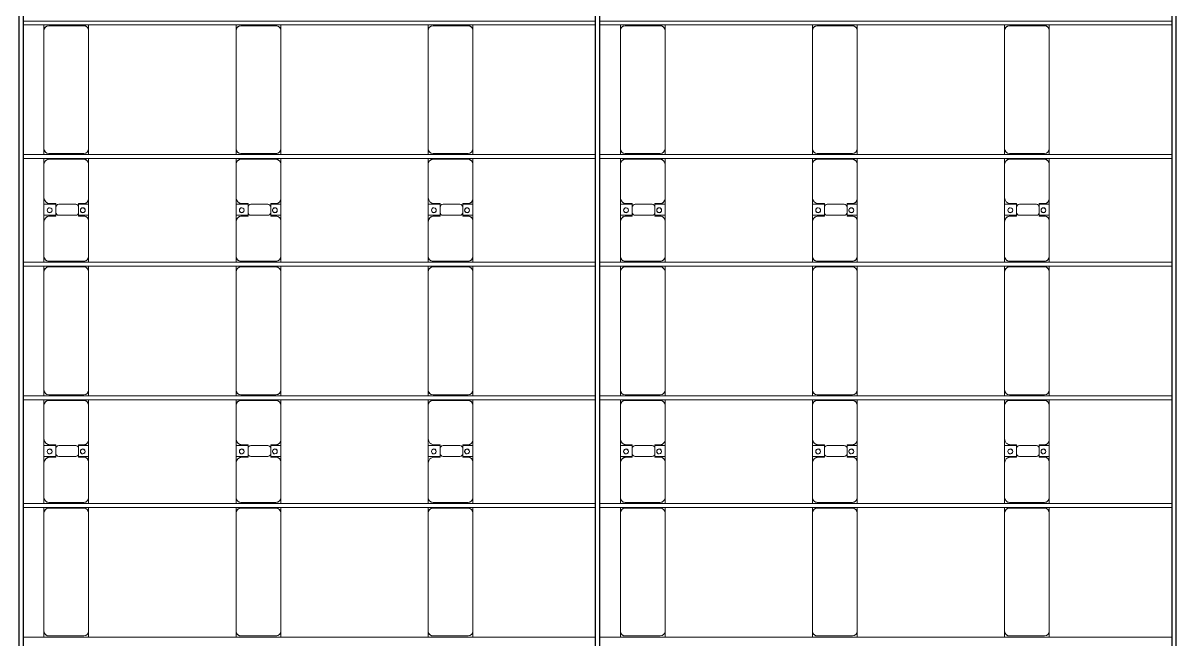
# Model space of a CAD drawing. Header units: millimetres. Extents: x -496478 to -186190, y -204059 to -87354.
# Drawn here: x -367193 to -355232, y -165073 to -158663 of the extents above; entities that cross this region are included whole.
import ezdxf

# ---------------------------------------------------------------- set-up
doc = ezdxf.new("R2010")
doc.units = ezdxf.units.MM
for name, color, linetype, lineweight in [('A-DETL-MBND', 5, 'Continuous', 9), ('A-GENM', 13, 'Continuous', 9), ('S-BEAM', 12, 'Continuous', 9)]:
    doc.layers.add(name, color=color, linetype=linetype, lineweight=lineweight)

# ---------------------------------------------------------------- blocks, each defined once
blk = doc.blocks.new('Dai phao do pin - DẢI PHAO ĐỠ PIN-V37-BỐ TRÍ KHUNG KẾT CẤU BÈ PIN 01')
at = {"layer": 'A-DETL-MBND', "color": 8}
for p, q in [((1828, 242), (1890, 242)), ((3120, 242), (1890, 242)), ((3120, 242), (3178, 242)), ((3218, 242), (3280, 242)), ((3640, 242), (3280, 242)), ((3640, 242), (3822, 242)), ((3708, 242), (3890, 242)), ((3708, 118), (3708, 242)), ((3822, 242), (3822, 118)), ((4240, 242), (3890, 242)), ((4240, 242), (4298, 242)), ((4338, 242), (4400, 242)), ((5630, 242), (4400, 242)), ((5630, 242), (5688, 242)), ((5728, 242), (5790, 242)), ((6150, 242), (5790, 242)), ((6150, 242), (6332, 242)), ((6218, 242), (6400, 242)), ((6218, 118), (6218, 242)), ((6332, 242), (6332, 118)), ((6750, 242), (6400, 242)), ((6750, 242), (6808, 242)), ((6848, 242), (6910, 242)), ((8140, 242), (6910, 242)), ((8140, 242), (8198, 242)), ((1840, 192), (1840, -173)), ((3170, -173), (3170, 192)), ((3230, 192), (3230, -173)), ((3700, 118), (3700, 182)), ((3830, 182), (3830, 118)), ((4290, -173), (4290, 192)), ((4350, 192), (4350, -173)), ((5680, -173), (5680, 192)), ((5740, 192), (5740, -173)), ((6210, 118), (6210, 182)), ((6340, 182), (6340, 118)), ((6800, -173), (6800, 192)), ((6860, 192), (6860, -173)), ((8190, -173), (8190, 192)), ((3792, 118), (3700, 118)), ((3708, 88), (3708, -88)), ((3830, 118), (3738, 118)), ((3822, -88), (3822, 88)), ((6302, 118), (6210, 118)), ((6218, 88), (6218, -88)), ((6340, 118), (6248, 118)), ((6332, -88), (6332, 88)), ((3700, -173), (3700, -118)), ((3700, -118), (3792, -118)), ((3708, -223), (3708, -118)), ((3738, -118), (3830, -118)), ((3822, -118), (3822, -223)), ((3830, -118), (3830, -173)), ((6210, -173), (6210, -118)), ((6210, -118), (6302, -118)), ((6218, -223), (6218, -118)), ((6248, -118), (6340, -118)), ((6332, -118), (6332, -223)), ((6340, -118), (6340, -173)), ((1890, -223), (1828, -223)), ((1890, -223), (3120, -223)), ((3178, -223), (3120, -223)), ((3280, -223), (3218, -223)), ((3280, -223), (3650, -223)), ((3822, -223), (3650, -223)), ((3880, -223), (3708, -223)), ((3880, -223), (4240, -223)), ((4298, -223), (4240, -223)), ((4400, -223), (4338, -223)), ((4400, -223), (5630, -223)), ((5688, -223), (5630, -223)), ((5790, -223), (5728, -223)), ((5790, -223), (6160, -223)), ((6332, -223), (6160, -223)), ((6390, -223), (6218, -223)), ((6390, -223), (6750, -223)), ((6808, -223), (6750, -223)), ((6910, -223), (6848, -223)), ((6910, -223), (8140, -223)), ((8198, -223), (8140, -223))]:
    blk.add_line(p, q, dxfattribs=at)
for centre, radius, start, end in [((1890, 192), 50, 90, 180), ((1890, 192), 50, 105, 180), ((3120, 192), 50, 360, 90), ((3120, 192), 50, 15, 90), ((3280, 192), 50, 90, 180), ((3640, 182), 60, 360, 90), ((3890, 182), 60, 90, 180), ((4240, 192), 50, 360, 90), ((4400, 192), 50, 90, 180), ((4400, 192), 50, 105, 180), ((5630, 192), 50, 360, 90), ((5630, 192), 50, 15, 90), ((5790, 192), 50, 90, 180), ((6150, 182), 60, 0, 90), ((6400, 182), 60, 90, 180), ((6750, 192), 50, 360, 90), ((6910, 192), 50, 90, 180), ((6910, 192), 50, 105, 180), ((8140, 192), 50, 360, 90), ((8140, 192), 50, 15, 90), ((3280, 192), 50, 135, 180), ((3640, 182), 60, 360, 45), ((3759, 183), 25, 360, 180), ((3759, 183), 25, 180, 0), ((3761, 183), 25, 0, 180), ((3761, 183), 25, 180, 0), ((3761, 183), 25, 180, 195), ((3890, 182), 60, 138.7928, 180), ((4240, 192), 50, 360, 45), ((5790, 192), 50, 135, 180), ((6150, 182), 60, 0, 45), ((6269, 183), 25, 0, 180), ((6269, 183), 25, 180, 360), ((6271, 183), 25, 0, 180), ((6271, 183), 25, 180, 0), ((6271, 183), 25, 180, 195), ((6400, 182), 60, 135, 180), ((6750, 192), 50, 7.7428, 45), ((3738, 88), 30, 90, 180), ((3792, 88), 30, 360, 90), ((6248, 88), 30, 90, 180), ((6302, 88), 30, 360, 90), ((3738, -88), 30, 180, 270), ((3792, -88), 30, 270, 360), ((6248, -88), 30, 180, 270), ((6302, -88), 30, 270, 360), ((1890, -173), 50, 180, 270), ((1890, -173), 50, 180, 270), ((3120, -173), 50, 270, 360), ((3120, -173), 50, 285, 360), ((3280, -173), 50, 180, 270), ((3280, -173), 50, 180, 225), ((3650, -173), 50, 270, 360), ((3650, -173), 50, 315, 360), ((3759, -162), 25, 0, 180), ((3759, -162), 25, 180, 0), ((3761, -162), 25, 0, 180), ((3761, -162), 25, 120, 180), ((3761, -162), 25, 180, 0), ((3761, -162), 25, 75, 105), ((3759, -162), 25, 75, 90), ((3759, -162), 25, 30, 45), ((3759, -162), 25, 0, 15), ((3880, -173), 50, 180, 270), ((3880, -173), 50, 180, 225), ((4240, -173), 50, 270, 360), ((4240, -173), 50, 315, 360), ((4400, -173), 50, 180, 270), ((4400, -173), 50, 180, 270), ((5630, -173), 50, 270, 360), ((5630, -173), 50, 285, 360), ((5790, -173), 50, 180, 270), ((5790, -173), 50, 180, 225), ((6160, -173), 50, 270, 360), ((6160, -173), 50, 315, 360), ((6269, -162), 25, 0, 180), ((6269, -162), 25, 180, 0), ((6271, -162), 25, 0, 180), ((6271, -162), 25, 120, 180), ((6271, -162), 25, 180, 360), ((6271, -162), 25, 75, 105), ((6269, -162), 25, 75, 90), ((6269, -162), 25, 30, 45), ((6269, -162), 25, 0, 15), ((6390, -173), 50, 180, 270), ((6390, -173), 50, 180, 225), ((6750, -173), 50, 270, 360), ((6750, -173), 50, 315, 360), ((6910, -173), 50, 180, 270), ((6910, -173), 50, 180, 270), ((8140, -173), 50, 270, 360), ((8140, -173), 50, 285, 360)]:
    blk.add_arc(centre, radius, start, end, dxfattribs=at)
blk = doc.blocks.new('Dai phao do pin - DẢI PHAO ĐỠ PIN-V38-BỐ TRÍ KHUNG KẾT CẤU BÈ PIN 01')
at = {"layer": 'A-DETL-MBND', "color": 8}
for p, q in [((1828, 242), (1890, 242)), ((3120, 242), (1890, 242)), ((3120, 242), (3178, 242)), ((3218, 242), (3280, 242)), ((3640, 242), (3280, 242)), ((3640, 242), (3822, 242)), ((3708, 242), (3890, 242)), ((3708, 118), (3708, 242)), ((3822, 242), (3822, 118)), ((4240, 242), (3890, 242)), ((4240, 242), (4298, 242)), ((4338, 242), (4400, 242)), ((5630, 242), (4400, 242)), ((5630, 242), (5688, 242)), ((5728, 242), (5790, 242)), ((6150, 242), (5790, 242)), ((6150, 242), (6332, 242)), ((6218, 242), (6400, 242)), ((6218, 118), (6218, 242)), ((6332, 242), (6332, 118)), ((6750, 242), (6400, 242)), ((6750, 242), (6808, 242)), ((6848, 242), (6910, 242)), ((8140, 242), (6910, 242)), ((8140, 242), (8198, 242)), ((1840, 192), (1840, -173)), ((3170, -173), (3170, 192)), ((3230, 192), (3230, -173)), ((3700, 118), (3700, 182)), ((3830, 182), (3830, 118)), ((4290, -173), (4290, 192)), ((4350, 192), (4350, -173)), ((5680, -173), (5680, 192)), ((5740, 192), (5740, -173)), ((6210, 118), (6210, 182)), ((6340, 182), (6340, 118)), ((6800, -173), (6800, 192)), ((6860, 192), (6860, -173)), ((8190, -173), (8190, 192)), ((3792, 118), (3700, 118)), ((3708, 88), (3708, -88)), ((3830, 118), (3738, 118)), ((3822, -88), (3822, 88)), ((6302, 118), (6210, 118)), ((6218, 88), (6218, -88)), ((6340, 118), (6248, 118)), ((6332, -88), (6332, 88)), ((3700, -173), (3700, -118)), ((3700, -118), (3792, -118)), ((3708, -223), (3708, -118)), ((3738, -118), (3830, -118)), ((3822, -118), (3822, -223)), ((3830, -118), (3830, -173)), ((6210, -173), (6210, -118)), ((6210, -118), (6302, -118)), ((6218, -223), (6218, -118)), ((6248, -118), (6340, -118)), ((6332, -118), (6332, -223)), ((6340, -118), (6340, -173)), ((1890, -223), (1828, -223)), ((1890, -223), (3120, -223)), ((3178, -223), (3120, -223)), ((3280, -223), (3218, -223)), ((3280, -223), (3650, -223)), ((3822, -223), (3650, -223)), ((3880, -223), (3708, -223)), ((3880, -223), (4240, -223)), ((4298, -223), (4240, -223)), ((4400, -223), (4338, -223)), ((4400, -223), (5630, -223)), ((5688, -223), (5630, -223)), ((5790, -223), (5728, -223)), ((5790, -223), (6160, -223)), ((6332, -223), (6160, -223)), ((6390, -223), (6218, -223)), ((6390, -223), (6750, -223)), ((6808, -223), (6750, -223)), ((6910, -223), (6848, -223)), ((6910, -223), (8140, -223)), ((8198, -223), (8140, -223))]:
    blk.add_line(p, q, dxfattribs=at)
for centre, radius, start, end in [((1890, 192), 50, 90, 180), ((1890, 192), 50, 105, 180), ((3120, 192), 50, 360, 90), ((3120, 192), 50, 15, 90), ((3280, 192), 50, 90, 180), ((3640, 182), 60, 360, 90), ((3890, 182), 60, 90, 180), ((4240, 192), 50, 360, 90), ((4400, 192), 50, 90, 180), ((4400, 192), 50, 105, 180), ((5630, 192), 50, 360, 90), ((5630, 192), 50, 15, 90), ((5790, 192), 50, 90, 180), ((6150, 182), 60, 0, 90), ((6400, 182), 60, 90, 180), ((6750, 192), 50, 360, 90), ((6910, 192), 50, 90, 180), ((6910, 192), 50, 105, 180), ((8140, 192), 50, 360, 90), ((8140, 192), 50, 15, 90), ((3280, 192), 50, 135, 180), ((3640, 182), 60, 360, 45), ((3759, 183), 25, 360, 180), ((3759, 183), 25, 180, 0), ((3761, 183), 25, 0, 180), ((3761, 183), 25, 180, 0), ((3761, 183), 25, 180, 195), ((3890, 182), 60, 138.8345, 180), ((4240, 192), 50, 360, 45), ((5790, 192), 50, 135, 180), ((6150, 182), 60, 0, 45), ((6269, 183), 25, 0, 180), ((6269, 183), 25, 180, 360), ((6271, 183), 25, 0, 180), ((6271, 183), 25, 180, 0), ((6271, 183), 25, 180, 195), ((6400, 182), 60, 135, 180), ((6750, 192), 50, 360, 45), ((3738, 88), 30, 90, 180), ((3792, 88), 30, 360, 90), ((6248, 88), 30, 90, 180), ((6302, 88), 30, 360, 90), ((3738, -88), 30, 180, 270), ((3792, -88), 30, 270, 360), ((6248, -88), 30, 180, 270), ((6302, -88), 30, 270, 360), ((1890, -173), 50, 180, 270), ((1890, -173), 50, 180, 225), ((1890, -173), 50, 228.3196, 270), ((3120, -173), 50, 270, 360), ((3120, -173), 50, 285, 311.648), ((3120, -173), 50, 315, 360), ((3280, -173), 50, 180, 270), ((3280, -173), 50, 180, 225), ((3650, -173), 50, 270, 360), ((3650, -173), 50, 315, 360), ((3759, -162), 25, 0, 180), ((3759, -162), 25, 180, 0), ((3761, -162), 25, 0, 180), ((3761, -162), 25, 120, 180), ((3761, -162), 25, 180, 0), ((3761, -162), 25, 75, 105), ((3759, -162), 25, 75, 90), ((3759, -162), 25, 30, 45), ((3759, -162), 25, 0, 15), ((3880, -173), 50, 180, 270), ((3880, -173), 50, 180, 225), ((4240, -173), 50, 270, 360), ((4240, -173), 50, 315, 360), ((4400, -173), 50, 180, 270), ((4400, -173), 50, 180, 225), ((4400, -173), 50, 228.3823, 270), ((5630, -173), 50, 270, 360), ((5630, -173), 50, 285, 311.5853), ((5630, -173), 50, 315, 360), ((5790, -173), 50, 180, 270), ((5790, -173), 50, 180, 225), ((6160, -173), 50, 270, 360), ((6160, -173), 50, 315, 360), ((6269, -162), 25, 0, 180), ((6269, -162), 25, 180, 0), ((6271, -162), 25, 0, 180), ((6271, -162), 25, 120, 180), ((6271, -162), 25, 180, 360), ((6271, -162), 25, 75, 105), ((6269, -162), 25, 75, 90), ((6269, -162), 25, 30, 45), ((6269, -162), 25, 0, 15), ((6390, -173), 50, 180, 270), ((6390, -173), 50, 180, 225), ((6750, -173), 50, 270, 360), ((6750, -173), 50, 315, 360), ((6910, -173), 50, 180, 270), ((6910, -173), 50, 180, 225), ((6910, -173), 50, 228.4451, 270), ((8140, -173), 50, 270, 360), ((8140, -173), 50, 285, 311.5225), ((8140, -173), 50, 315, 360)]:
    blk.add_arc(centre, radius, start, end, dxfattribs=at)
blk = doc.blocks.new('Dai phao do pin - DẢI PHAO ĐỠ PIN-V39-BỐ TRÍ KHUNG KẾT CẤU BÈ PIN 01')
at = {"layer": 'A-DETL-MBND', "color": 8}
for p, q in [((1828, 242), (1890, 242)), ((3120, 242), (1890, 242)), ((3120, 242), (3178, 242)), ((3218, 242), (3280, 242)), ((3640, 242), (3280, 242)), ((3640, 242), (3822, 242)), ((3708, 242), (3890, 242)), ((3708, 118), (3708, 242)), ((3822, 242), (3822, 118)), ((4240, 242), (3890, 242)), ((4240, 242), (4298, 242)), ((4338, 242), (4400, 242)), ((5630, 242), (4400, 242)), ((5630, 242), (5688, 242)), ((5728, 242), (5790, 242)), ((6150, 242), (5790, 242)), ((6150, 242), (6332, 242)), ((6218, 242), (6400, 242)), ((6218, 118), (6218, 242)), ((6332, 242), (6332, 118)), ((6750, 242), (6400, 242)), ((6750, 242), (6808, 242)), ((6848, 242), (6910, 242)), ((8140, 242), (6910, 242)), ((8140, 242), (8198, 242)), ((1840, 192), (1840, -173)), ((3170, -173), (3170, 192)), ((3230, 192), (3230, -173)), ((3700, 118), (3700, 182)), ((3830, 182), (3830, 118)), ((4290, -173), (4290, 192)), ((4350, 192), (4350, -173)), ((5680, -173), (5680, 192)), ((5740, 192), (5740, -173)), ((6210, 118), (6210, 182)), ((6340, 182), (6340, 118)), ((6800, -173), (6800, 192)), ((6860, 192), (6860, -173)), ((8190, -173), (8190, 192)), ((3792, 118), (3700, 118)), ((3708, 88), (3708, -88)), ((3830, 118), (3738, 118)), ((3822, -88), (3822, 88)), ((6302, 118), (6210, 118)), ((6218, 88), (6218, -88)), ((6340, 118), (6248, 118)), ((6332, -88), (6332, 88)), ((3700, -173), (3700, -118)), ((3700, -118), (3792, -118)), ((3708, -223), (3708, -118)), ((3738, -118), (3830, -118)), ((3822, -118), (3822, -223)), ((3830, -118), (3830, -173)), ((6210, -173), (6210, -118)), ((6210, -118), (6302, -118)), ((6218, -223), (6218, -118)), ((6248, -118), (6340, -118)), ((6332, -118), (6332, -223)), ((6340, -118), (6340, -173)), ((1890, -223), (1828, -223)), ((1890, -223), (3120, -223)), ((3178, -223), (3120, -223)), ((3280, -223), (3218, -223)), ((3280, -223), (3650, -223)), ((3822, -223), (3650, -223)), ((3880, -223), (3708, -223)), ((3880, -223), (4240, -223)), ((4298, -223), (4240, -223)), ((4400, -223), (4338, -223)), ((4400, -223), (5630, -223)), ((5688, -223), (5630, -223)), ((5790, -223), (5728, -223)), ((5790, -223), (6160, -223)), ((6332, -223), (6160, -223)), ((6390, -223), (6218, -223)), ((6390, -223), (6750, -223)), ((6808, -223), (6750, -223)), ((6910, -223), (6848, -223)), ((6910, -223), (8140, -223)), ((8198, -223), (8140, -223))]:
    blk.add_line(p, q, dxfattribs=at)
for centre, radius, start, end in [((1890, 192), 50, 90, 180), ((1890, 192), 50, 105, 180), ((3120, 192), 50, 360, 90), ((3120, 192), 50, 15, 90), ((3280, 192), 50, 90, 180), ((3640, 182), 60, 360, 90), ((3890, 182), 60, 90, 180), ((4240, 192), 50, 360, 90), ((4400, 192), 50, 90, 180), ((4400, 192), 50, 105, 180), ((5630, 192), 50, 360, 90), ((5630, 192), 50, 15, 90), ((5790, 192), 50, 90, 180), ((6150, 182), 60, 0, 90), ((6400, 182), 60, 90, 180), ((6750, 192), 50, 360, 90), ((6910, 192), 50, 90, 180), ((6910, 192), 50, 105, 180), ((8140, 192), 50, 360, 90), ((8140, 192), 50, 15, 90), ((3280, 192), 50, 135, 180), ((3640, 182), 60, 1.889, 45), ((3759, 183), 25, 360, 180), ((3759, 183), 25, 180, 0), ((3761, 183), 25, 0, 180), ((3761, 183), 25, 180, 0), ((3761, 183), 25, 180, 195), ((3890, 182), 60, 138.8762, 178.1127), ((4240, 192), 50, 360, 45), ((5790, 192), 50, 135, 180), ((6150, 182), 60, 1.8569, 45), ((6269, 183), 25, 0, 180), ((6269, 183), 25, 180, 360), ((6271, 183), 25, 0, 180), ((6271, 183), 25, 180, 0), ((6271, 183), 25, 180, 195), ((6400, 182), 60, 135, 178.1448), ((6750, 192), 50, 360, 45), ((3738, 88), 30, 90, 180), ((3792, 88), 30, 360, 90), ((6248, 88), 30, 90, 180), ((6302, 88), 30, 360, 90), ((3738, -88), 30, 180, 270), ((3792, -88), 30, 270, 360), ((6248, -88), 30, 180, 270), ((6302, -88), 30, 270, 360), ((1890, -173), 50, 180, 270), ((1890, -173), 50, 180, 270), ((3120, -173), 50, 270, 360), ((3120, -173), 50, 285, 360), ((3280, -173), 50, 180, 270), ((3280, -173), 50, 180, 225), ((3650, -173), 50, 270, 360), ((3650, -173), 50, 315, 360), ((3759, -162), 25, 0, 180), ((3759, -162), 25, 180, 0), ((3761, -162), 25, 0, 180), ((3761, -162), 25, 120, 180), ((3761, -162), 25, 180, 0), ((3761, -162), 25, 75, 105), ((3759, -162), 25, 75, 90), ((3759, -162), 25, 30, 45), ((3759, -162), 25, 0, 15), ((3880, -173), 50, 180, 270), ((3880, -173), 50, 180, 225), ((4240, -173), 50, 270, 360), ((4240, -173), 50, 315, 360), ((4400, -173), 50, 180, 270), ((4400, -173), 50, 180, 270), ((5630, -173), 50, 270, 360), ((5630, -173), 50, 285, 360), ((5790, -173), 50, 180, 270), ((5790, -173), 50, 180, 225), ((6160, -173), 50, 270, 360), ((6160, -173), 50, 315, 360), ((6269, -162), 25, 0, 180), ((6269, -162), 25, 180, 0), ((6271, -162), 25, 0, 180), ((6271, -162), 25, 120, 180), ((6271, -162), 25, 180, 360), ((6271, -162), 25, 75, 105), ((6269, -162), 25, 75, 90), ((6269, -162), 25, 30, 45), ((6269, -162), 25, 0, 15), ((6390, -173), 50, 180, 270), ((6390, -173), 50, 180, 225), ((6750, -173), 50, 270, 360), ((6750, -173), 50, 315, 360), ((6910, -173), 50, 180, 270), ((6910, -173), 50, 180, 270), ((8140, -173), 50, 270, 360), ((8140, -173), 50, 285, 360)]:
    blk.add_arc(centre, radius, start, end, dxfattribs=at)
blk = doc.blocks.new('Dai phao do pin - DẢI PHAO ĐỠ PIN-V40-BỐ TRÍ KHUNG KẾT CẤU BÈ PIN 01')
at = {"layer": 'A-DETL-MBND', "color": 8}
for p, q in [((1828, 242), (1890, 242)), ((3120, 242), (1890, 242)), ((3120, 242), (3178, 242)), ((3218, 242), (3280, 242)), ((3640, 242), (3280, 242)), ((3640, 242), (3822, 242)), ((3708, 242), (3890, 242)), ((3708, 118), (3708, 242)), ((3822, 242), (3822, 118)), ((4240, 242), (3890, 242)), ((4240, 242), (4298, 242)), ((4338, 242), (4400, 242)), ((5630, 242), (4400, 242)), ((5630, 242), (5688, 242)), ((5728, 242), (5790, 242)), ((6150, 242), (5790, 242)), ((6150, 242), (6332, 242)), ((6218, 242), (6400, 242)), ((6218, 118), (6218, 242)), ((6332, 242), (6332, 118)), ((6750, 242), (6400, 242)), ((6750, 242), (6808, 242)), ((6848, 242), (6910, 242)), ((8140, 242), (6910, 242)), ((8140, 242), (8198, 242)), ((1840, 192), (1840, -173)), ((3170, -173), (3170, 192)), ((3230, 192), (3230, -173)), ((3700, 118), (3700, 182)), ((3830, 182), (3830, 118)), ((4290, -173), (4290, 192)), ((4350, 192), (4350, -173)), ((5680, -173), (5680, 192)), ((5740, 192), (5740, -173)), ((6210, 118), (6210, 182)), ((6340, 182), (6340, 118)), ((6800, -173), (6800, 192)), ((6860, 192), (6860, -173)), ((8190, -173), (8190, 192)), ((3792, 118), (3700, 118)), ((3708, 88), (3708, -88)), ((3830, 118), (3738, 118)), ((3822, -88), (3822, 88)), ((6302, 118), (6210, 118)), ((6218, 88), (6218, -88)), ((6340, 118), (6248, 118)), ((6332, -88), (6332, 88)), ((3700, -173), (3700, -118)), ((3700, -118), (3792, -118)), ((3708, -223), (3708, -118)), ((3738, -118), (3830, -118)), ((3822, -118), (3822, -223)), ((3830, -118), (3830, -173)), ((6210, -173), (6210, -118)), ((6210, -118), (6302, -118)), ((6218, -223), (6218, -118)), ((6248, -118), (6340, -118)), ((6332, -118), (6332, -223)), ((6340, -118), (6340, -173)), ((1890, -223), (1828, -223)), ((1890, -223), (3120, -223)), ((3178, -223), (3120, -223)), ((3280, -223), (3218, -223)), ((3280, -223), (3650, -223)), ((3822, -223), (3650, -223)), ((3880, -223), (3708, -223)), ((3880, -223), (4240, -223)), ((4298, -223), (4240, -223)), ((4400, -223), (4338, -223)), ((4400, -223), (5630, -223)), ((5688, -223), (5630, -223)), ((5790, -223), (5728, -223)), ((5790, -223), (6160, -223)), ((6332, -223), (6160, -223)), ((6390, -223), (6218, -223)), ((6390, -223), (6750, -223)), ((6808, -223), (6750, -223)), ((6910, -223), (6848, -223)), ((6910, -223), (8140, -223)), ((8198, -223), (8140, -223))]:
    blk.add_line(p, q, dxfattribs=at)
for centre, radius, start, end in [((1890, 192), 50, 90, 180), ((1890, 192), 50, 105, 180), ((3120, 192), 50, 360, 90), ((3120, 192), 50, 15, 90), ((3280, 192), 50, 90, 180), ((3640, 182), 60, 360, 90), ((3890, 182), 60, 90, 180), ((4240, 192), 50, 360, 90), ((4400, 192), 50, 90, 180), ((4400, 192), 50, 105, 180), ((5630, 192), 50, 360, 90), ((5630, 192), 50, 15, 90), ((5790, 192), 50, 90, 180), ((6150, 182), 60, 0, 90), ((6400, 182), 60, 90, 180), ((6750, 192), 50, 360, 90), ((6910, 192), 50, 90, 180), ((6910, 192), 50, 105, 180), ((8140, 192), 50, 360, 90), ((8140, 192), 50, 15, 90), ((3280, 192), 50, 135, 180), ((3640, 182), 60, 360, 45), ((3759, 183), 25, 360, 180), ((3759, 183), 25, 180, 0), ((3761, 183), 25, 0, 180), ((3761, 183), 25, 180, 0), ((3761, 183), 25, 180, 195), ((3890, 182), 60, 138.9178, 180), ((4240, 192), 50, 360, 45), ((5790, 192), 50, 135, 180), ((6150, 182), 60, 0, 45), ((6269, 183), 25, 0, 180), ((6269, 183), 25, 180, 360), ((6271, 183), 25, 0, 180), ((6271, 183), 25, 180, 0), ((6271, 183), 25, 180, 195), ((6400, 182), 60, 135, 180), ((6750, 192), 50, 360, 45), ((3738, 88), 30, 90, 180), ((3792, 88), 30, 360, 90), ((6248, 88), 30, 90, 180), ((6302, 88), 30, 360, 90), ((3738, -88), 30, 180, 270), ((3792, -88), 30, 270, 360), ((6248, -88), 30, 180, 270), ((6302, -88), 30, 270, 360), ((1890, -173), 50, 180, 270), ((1890, -173), 50, 180, 270), ((3120, -173), 50, 270, 360), ((3120, -173), 50, 285, 360), ((3280, -173), 50, 180, 270), ((3280, -173), 50, 180, 225), ((3650, -173), 50, 270, 360), ((3650, -173), 50, 315, 360), ((3759, -162), 25, 0, 180), ((3759, -162), 25, 180, 0), ((3761, -162), 25, 0, 180), ((3761, -162), 25, 120, 180), ((3761, -162), 25, 180, 0), ((3761, -162), 25, 75, 105), ((3759, -162), 25, 75, 90), ((3759, -162), 25, 30, 45), ((3759, -162), 25, 0, 15), ((3880, -173), 50, 180, 270), ((3880, -173), 50, 180, 225), ((4240, -173), 50, 270, 360), ((4240, -173), 50, 315, 360), ((4400, -173), 50, 180, 270), ((4400, -173), 50, 180, 270), ((5630, -173), 50, 270, 360), ((5630, -173), 50, 285, 360), ((5790, -173), 50, 180, 270), ((5790, -173), 50, 180, 225), ((6160, -173), 50, 270, 360), ((6160, -173), 50, 315, 360), ((6269, -162), 25, 0, 180), ((6269, -162), 25, 180, 0), ((6271, -162), 25, 0, 180), ((6271, -162), 25, 120, 180), ((6271, -162), 25, 180, 360), ((6271, -162), 25, 75, 105), ((6269, -162), 25, 75, 90), ((6269, -162), 25, 30, 45), ((6269, -162), 25, 0, 15), ((6390, -173), 50, 180, 270), ((6390, -173), 50, 180, 225), ((6750, -173), 50, 270, 360), ((6750, -173), 50, 315, 360), ((6910, -173), 50, 180, 270), ((6910, -173), 50, 180, 270), ((8140, -173), 50, 270, 360), ((8140, -173), 50, 285, 360)]:
    blk.add_arc(centre, radius, start, end, dxfattribs=at)
blk = doc.blocks.new('Dai phao do pin - DẢI PHAO ĐỠ PIN-V41-BỐ TRÍ KHUNG KẾT CẤU BÈ PIN 01')
at = {"layer": 'A-DETL-MBND', "color": 8}
for p, q in [((1828, 242), (1890, 242)), ((3120, 242), (1890, 242)), ((3120, 242), (3178, 242)), ((3218, 242), (3280, 242)), ((3640, 242), (3280, 242)), ((3640, 242), (3822, 242)), ((3708, 242), (3890, 242)), ((3708, 118), (3708, 242)), ((3822, 242), (3822, 118)), ((4240, 242), (3890, 242)), ((4240, 242), (4298, 242)), ((4338, 242), (4400, 242)), ((5630, 242), (4400, 242)), ((5630, 242), (5688, 242)), ((5728, 242), (5790, 242)), ((6150, 242), (5790, 242)), ((6150, 242), (6332, 242)), ((6218, 242), (6400, 242)), ((6218, 118), (6218, 242)), ((6332, 242), (6332, 118)), ((6750, 242), (6400, 242)), ((6750, 242), (6808, 242)), ((6848, 242), (6910, 242)), ((8140, 242), (6910, 242)), ((8140, 242), (8198, 242)), ((1840, 192), (1840, -173)), ((3170, -173), (3170, 192)), ((3230, 192), (3230, -173)), ((3700, 118), (3700, 182)), ((3830, 182), (3830, 118)), ((4290, -173), (4290, 192)), ((4350, 192), (4350, -173)), ((5680, -173), (5680, 192)), ((5740, 192), (5740, -173)), ((6210, 118), (6210, 182)), ((6340, 182), (6340, 118)), ((6800, -173), (6800, 192)), ((6860, 192), (6860, -173)), ((8190, -173), (8190, 192)), ((3792, 118), (3700, 118)), ((3708, 88), (3708, -88)), ((3830, 118), (3738, 118)), ((3822, -88), (3822, 88)), ((6302, 118), (6210, 118)), ((6218, 88), (6218, -88)), ((6340, 118), (6248, 118)), ((6332, -88), (6332, 88)), ((3700, -173), (3700, -118)), ((3700, -118), (3792, -118)), ((3708, -223), (3708, -118)), ((3738, -118), (3830, -118)), ((3822, -118), (3822, -223)), ((3830, -118), (3830, -173)), ((6210, -173), (6210, -118)), ((6210, -118), (6302, -118)), ((6218, -223), (6218, -118)), ((6248, -118), (6340, -118)), ((6332, -118), (6332, -223)), ((6340, -118), (6340, -173)), ((1890, -223), (1828, -223)), ((1890, -223), (3120, -223)), ((3178, -223), (3120, -223)), ((3280, -223), (3218, -223)), ((3280, -223), (3650, -223)), ((3822, -223), (3650, -223)), ((3880, -223), (3708, -223)), ((3880, -223), (4240, -223)), ((4298, -223), (4240, -223)), ((4400, -223), (4338, -223)), ((4400, -223), (5630, -223)), ((5688, -223), (5630, -223)), ((5790, -223), (5728, -223)), ((5790, -223), (6160, -223)), ((6332, -223), (6160, -223)), ((6390, -223), (6218, -223)), ((6390, -223), (6750, -223)), ((6808, -223), (6750, -223)), ((6910, -223), (6848, -223)), ((6910, -223), (8140, -223)), ((8198, -223), (8140, -223))]:
    blk.add_line(p, q, dxfattribs=at)
for centre, radius, start, end in [((1890, 192), 50, 90, 180), ((1890, 192), 50, 105, 180), ((3120, 192), 50, 360, 90), ((3120, 192), 50, 15, 90), ((3280, 192), 50, 90, 180), ((3640, 182), 60, 360, 90), ((3890, 182), 60, 90, 180), ((4240, 192), 50, 360, 90), ((4400, 192), 50, 90, 180), ((4400, 192), 50, 105, 180), ((5630, 192), 50, 360, 90), ((5630, 192), 50, 15, 90), ((5790, 192), 50, 90, 180), ((6150, 182), 60, 0, 90), ((6400, 182), 60, 90, 180), ((6750, 192), 50, 360, 90), ((6910, 192), 50, 90, 180), ((6910, 192), 50, 105, 180), ((8140, 192), 50, 360, 90), ((8140, 192), 50, 15, 90), ((3280, 192), 50, 135, 180), ((3640, 182), 60, 360, 45), ((3759, 183), 25, 360, 180), ((3759, 183), 25, 180, 0), ((3761, 183), 25, 0, 180), ((3761, 183), 25, 180, 0), ((3761, 183), 25, 180, 195), ((3890, 182), 60, 138.9595, 180), ((4240, 192), 50, 360, 45), ((5790, 192), 50, 135, 180), ((6150, 182), 60, 0, 45), ((6269, 183), 25, 0, 180), ((6269, 183), 25, 180, 360), ((6271, 183), 25, 0, 180), ((6271, 183), 25, 180, 0), ((6271, 183), 25, 180, 195), ((6400, 182), 60, 135, 180), ((6750, 192), 50, 360, 45), ((3738, 88), 30, 90, 180), ((3792, 88), 30, 360, 90), ((6248, 88), 30, 90, 180), ((6302, 88), 30, 360, 90), ((3738, -88), 30, 180, 270), ((3792, -88), 30, 270, 360), ((6248, -88), 30, 180, 270), ((6302, -88), 30, 270, 360), ((1890, -173), 50, 180, 270), ((1890, -173), 50, 180, 270), ((3120, -173), 50, 270, 360), ((3120, -173), 50, 285, 360), ((3280, -173), 50, 180, 270), ((3280, -173), 50, 180, 225), ((3650, -173), 50, 270, 360), ((3650, -173), 50, 315, 360), ((3759, -162), 25, 0, 180), ((3759, -162), 25, 180, 0), ((3761, -162), 25, 0, 180), ((3761, -162), 25, 120, 180), ((3761, -162), 25, 180, 0), ((3761, -162), 25, 75, 105), ((3759, -162), 25, 75, 90), ((3759, -162), 25, 30, 45), ((3759, -162), 25, 0, 15), ((3880, -173), 50, 180, 270), ((3880, -173), 50, 180, 225), ((4240, -173), 50, 270, 360), ((4240, -173), 50, 315, 360), ((4400, -173), 50, 180, 270), ((4400, -173), 50, 180, 270), ((5630, -173), 50, 270, 360), ((5630, -173), 50, 285, 360), ((5790, -173), 50, 180, 270), ((5790, -173), 50, 180, 225), ((6160, -173), 50, 270, 360), ((6160, -173), 50, 315, 360), ((6269, -162), 25, 0, 180), ((6269, -162), 25, 180, 0), ((6271, -162), 25, 0, 180), ((6271, -162), 25, 120, 180), ((6271, -162), 25, 180, 360), ((6271, -162), 25, 75, 105), ((6269, -162), 25, 75, 90), ((6269, -162), 25, 30, 45), ((6269, -162), 25, 0, 15), ((6390, -173), 50, 180, 270), ((6390, -173), 50, 180, 225), ((6750, -173), 50, 270, 360), ((6750, -173), 50, 315, 360), ((6910, -173), 50, 180, 270), ((6910, -173), 50, 180, 270), ((8140, -173), 50, 270, 360), ((8140, -173), 50, 285, 360)]:
    blk.add_arc(centre, radius, start, end, dxfattribs=at)
blk = doc.blocks.new('Dai phao do pin - DẢI PHAO ĐỠ PIN-V42-BỐ TRÍ KHUNG KẾT CẤU BÈ PIN 01')
at = {"layer": 'A-DETL-MBND', "color": 8}
for p, q in [((1828, 242), (1890, 242)), ((3120, 242), (1890, 242)), ((3120, 242), (3178, 242)), ((3218, 242), (3280, 242)), ((3640, 242), (3280, 242)), ((3640, 242), (3822, 242)), ((3708, 242), (3890, 242)), ((3708, 118), (3708, 242)), ((3822, 242), (3822, 118)), ((4240, 242), (3890, 242)), ((4240, 242), (4298, 242)), ((4338, 242), (4400, 242)), ((5630, 242), (4400, 242)), ((5630, 242), (5688, 242)), ((5728, 242), (5790, 242)), ((6150, 242), (5790, 242)), ((6150, 242), (6332, 242)), ((6218, 242), (6400, 242)), ((6218, 118), (6218, 242)), ((6332, 242), (6332, 118)), ((6750, 242), (6400, 242)), ((6750, 242), (6808, 242)), ((6848, 242), (6910, 242)), ((8140, 242), (6910, 242)), ((8140, 242), (8198, 242)), ((1840, 192), (1840, -173)), ((3170, -173), (3170, 192)), ((3230, 192), (3230, -173)), ((3700, 118), (3700, 182)), ((3830, 182), (3830, 118)), ((4290, -173), (4290, 192)), ((4350, 192), (4350, -173)), ((5680, -173), (5680, 192)), ((5740, 192), (5740, -173)), ((6210, 118), (6210, 182)), ((6340, 182), (6340, 118)), ((6800, -173), (6800, 192)), ((6860, 192), (6860, -173)), ((8190, -173), (8190, 192)), ((3792, 118), (3700, 118)), ((3708, 88), (3708, -88)), ((3830, 118), (3738, 118)), ((3822, -88), (3822, 88)), ((6302, 118), (6210, 118)), ((6218, 88), (6218, -88)), ((6340, 118), (6248, 118)), ((6332, -88), (6332, 88)), ((3700, -173), (3700, -118)), ((3700, -118), (3792, -118)), ((3708, -223), (3708, -118)), ((3738, -118), (3830, -118)), ((3822, -118), (3822, -223)), ((3830, -118), (3830, -173)), ((6210, -173), (6210, -118)), ((6210, -118), (6302, -118)), ((6218, -223), (6218, -118)), ((6248, -118), (6340, -118)), ((6332, -118), (6332, -223)), ((6340, -118), (6340, -173)), ((1890, -223), (1828, -223)), ((1890, -223), (3120, -223)), ((3178, -223), (3120, -223)), ((3280, -223), (3218, -223)), ((3280, -223), (3650, -223)), ((3822, -223), (3650, -223)), ((3880, -223), (3708, -223)), ((3880, -223), (4240, -223)), ((4298, -223), (4240, -223)), ((4400, -223), (4338, -223)), ((4400, -223), (5630, -223)), ((5688, -223), (5630, -223)), ((5790, -223), (5728, -223)), ((5790, -223), (6160, -223)), ((6332, -223), (6160, -223)), ((6390, -223), (6218, -223)), ((6390, -223), (6750, -223)), ((6808, -223), (6750, -223)), ((6910, -223), (6848, -223)), ((6910, -223), (8140, -223)), ((8198, -223), (8140, -223))]:
    blk.add_line(p, q, dxfattribs=at)
for centre, radius, start, end in [((1890, 192), 50, 90, 180), ((1890, 192), 50, 105, 180), ((3120, 192), 50, 360, 90), ((3120, 192), 50, 15, 90), ((3280, 192), 50, 90, 180), ((3640, 182), 60, 360, 90), ((3890, 182), 60, 90, 180), ((4240, 192), 50, 360, 90), ((4400, 192), 50, 90, 180), ((4400, 192), 50, 105, 180), ((5630, 192), 50, 360, 90), ((5630, 192), 50, 15, 90), ((5790, 192), 50, 90, 180), ((6150, 182), 60, 0, 90), ((6400, 182), 60, 90, 180), ((6750, 192), 50, 360, 90), ((6910, 192), 50, 90, 180), ((6910, 192), 50, 105, 180), ((8140, 192), 50, 360, 90), ((8140, 192), 50, 15, 90), ((3280, 192), 50, 135, 180), ((3640, 182), 60, 360, 45), ((3759, 183), 25, 360, 180), ((3759, 183), 25, 180, 0), ((3761, 183), 25, 0, 180), ((3761, 183), 25, 180, 0), ((3761, 183), 25, 180, 195), ((3890, 182), 60, 139.0011, 180), ((4240, 192), 50, 360, 45), ((5790, 192), 50, 135, 180), ((6150, 182), 60, 0, 45), ((6269, 183), 25, 0, 180), ((6269, 183), 25, 180, 360), ((6271, 183), 25, 0, 180), ((6271, 183), 25, 180, 0), ((6271, 183), 25, 180, 195), ((6400, 182), 60, 135, 180), ((6750, 192), 50, 360, 45), ((3738, 88), 30, 90, 180), ((3792, 88), 30, 360, 90), ((6248, 88), 30, 90, 180), ((6302, 88), 30, 360, 90), ((3738, -88), 30, 180, 270), ((3792, -88), 30, 270, 360), ((6248, -88), 30, 180, 270), ((6302, -88), 30, 270, 360), ((1890, -173), 50, 180, 270), ((1890, -173), 50, 180, 270), ((3120, -173), 50, 270, 360), ((3120, -173), 50, 285, 360), ((3280, -173), 50, 180, 270), ((3280, -173), 50, 180, 225), ((3650, -173), 50, 270, 360), ((3650, -173), 50, 315, 360), ((3759, -162), 25, 0, 180), ((3759, -162), 25, 180, 0), ((3761, -162), 25, 0, 180), ((3761, -162), 25, 120, 180), ((3761, -162), 25, 180, 0), ((3761, -162), 25, 75, 105), ((3759, -162), 25, 75, 90), ((3759, -162), 25, 30, 45), ((3759, -162), 25, 0, 15), ((3880, -173), 50, 180, 270), ((3880, -173), 50, 180, 225), ((4240, -173), 50, 270, 360), ((4240, -173), 50, 315, 360), ((4400, -173), 50, 180, 270), ((4400, -173), 50, 180, 270), ((5630, -173), 50, 270, 360), ((5630, -173), 50, 285, 360), ((5790, -173), 50, 180, 270), ((5790, -173), 50, 180, 225), ((6160, -173), 50, 270, 360), ((6160, -173), 50, 315, 360), ((6269, -162), 25, 0, 180), ((6269, -162), 25, 180, 0), ((6271, -162), 25, 0, 180), ((6271, -162), 25, 120, 180), ((6271, -162), 25, 180, 360), ((6271, -162), 25, 75, 105), ((6269, -162), 25, 75, 90), ((6269, -162), 25, 30, 45), ((6269, -162), 25, 0, 15), ((6390, -173), 50, 180, 270), ((6390, -173), 50, 180, 225), ((6750, -173), 50, 270, 360), ((6750, -173), 50, 315, 360), ((6910, -173), 50, 180, 270), ((6910, -173), 50, 180, 270), ((8140, -173), 50, 270, 360), ((8140, -173), 50, 285, 360)]:
    blk.add_arc(centre, radius, start, end, dxfattribs=at)
blk = doc.blocks.new('Dầm C52 - Dầm C52-V85-BỐ TRÍ KHUNG KẾT CẤU BÈ PIN 01')
at = {"layer": 'S-BEAM', "color": 1}
for p, q in [((-34611, 20), (-28651, 20)), ((-28611, 20), (-22651, 20)), ((-28651, -20), (-34611, -20)), ((-22651, -20), (-28611, -20))]:
    blk.add_line(p, q, dxfattribs=at)
blk = doc.blocks.new('Dầm C52 - Dầm C52-V86-BỐ TRÍ KHUNG KẾT CẤU BÈ PIN 01')
at = {"layer": 'S-BEAM', "color": 1}
for p, q in [((-28651, -20), (-34611, -20)), ((-22651, -20), (-28611, -20))]:
    blk.add_line(p, q, dxfattribs=at)
blk = doc.blocks.new('Dầm C52 - Hộp 40x60-24147-BỐ TRÍ KHUNG KẾT CẤU BÈ PIN 01')
at = {"layer": 'S-BEAM', "color": 3, "lineweight": 25}
for p, q in [((-37857, 20), (37857, 20)), ((37857, -20), (-37857, -20))]:
    blk.add_line(p, q, dxfattribs=at)
blk = doc.blocks.new('HOBANMONG_BEPIN 1_rvt-1-BỐ TRÍ KHUNG KẾT CẤU BÈ PIN 01')
at = {"layer": 'A-GENM', "lineweight": 9, "rotation": 90.00075860989342}
for name, p in [('Dai phao do pin - DẢI PHAO ĐỠ PIN-V37-BỐ TRÍ KHUNG KẾT CẤU BÈ PIN 01', (-366732, -166881)), ('Dai phao do pin - DẢI PHAO ĐỠ PIN-V38-BỐ TRÍ KHUNG KẾT CẤU BÈ PIN 01', (-364732, -166881)), ('Dai phao do pin - DẢI PHAO ĐỠ PIN-V39-BỐ TRÍ KHUNG KẾT CẤU BÈ PIN 01', (-362732, -166881)), ('Dai phao do pin - DẢI PHAO ĐỠ PIN-V40-BỐ TRÍ KHUNG KẾT CẤU BÈ PIN 01', (-360732, -166881)), ('Dai phao do pin - DẢI PHAO ĐỠ PIN-V41-BỐ TRÍ KHUNG KẾT CẤU BÈ PIN 01', (-358732, -166881)), ('Dai phao do pin - DẢI PHAO ĐỠ PIN-V42-BỐ TRÍ KHUNG KẾT CẤU BÈ PIN 01', (-356732, -166881))]:
    blk.add_blockref(name, p, dxfattribs=at)
at = {"layer": 'S-BEAM', "lineweight": 9}
for name, p, rotation in [('Dầm C52 - Hộp 40x60-24147-BỐ TRÍ KHUNG KẾT CẤU BÈ PIN 01', (-367212, -133140), 90.00075860989166), ('Dầm C52 - Hộp 40x60-24147-BỐ TRÍ KHUNG KẾT CẤU BÈ PIN 01', (-361212, -133140), 90.00075860989166), ('Dầm C52 - Hộp 40x60-24147-BỐ TRÍ KHUNG KẾT CẤU BÈ PIN 01', (-355212, -133140), 90.00075860989166), ('Dầm C52 - Dầm C52-V85-BỐ TRÍ KHUNG KẾT CẤU BÈ PIN 01', (-389843, -158663), 180.0007586094741), ('Dầm C52 - Dầm C52-V85-BỐ TRÍ KHUNG KẾT CẤU BÈ PIN 01', (-389843, -160053), 180.0007586094741), ('Dầm C52 - Dầm C52-V85-BỐ TRÍ KHUNG KẾT CẤU BÈ PIN 01', (-389843, -161173), 180.0007586094741), ('Dầm C52 - Dầm C52-V85-BỐ TRÍ KHUNG KẾT CẤU BÈ PIN 01', (-389843, -162563), 180.0007586094741), ('Dầm C52 - Dầm C52-V85-BỐ TRÍ KHUNG KẾT CẤU BÈ PIN 01', (-389843, -163683), 180.0007586094741), ('Dầm C52 - Dầm C52-V86-BỐ TRÍ KHUNG KẾT CẤU BÈ PIN 01', (-389843, -165073), 180.0007586094741)]:
    blk.add_blockref(name, p, dxfattribs=dict(at, rotation=rotation))

msp = doc.modelspace()

# ---------------------------------------------------------------- block references
at = {"lineweight": 5}
msp.add_blockref('HOBANMONG_BEPIN 1_rvt-1-BỐ TRÍ KHUNG KẾT CẤU BÈ PIN 01', (0, 0), dxfattribs=at)

doc.saveas('drawing.dxf')
